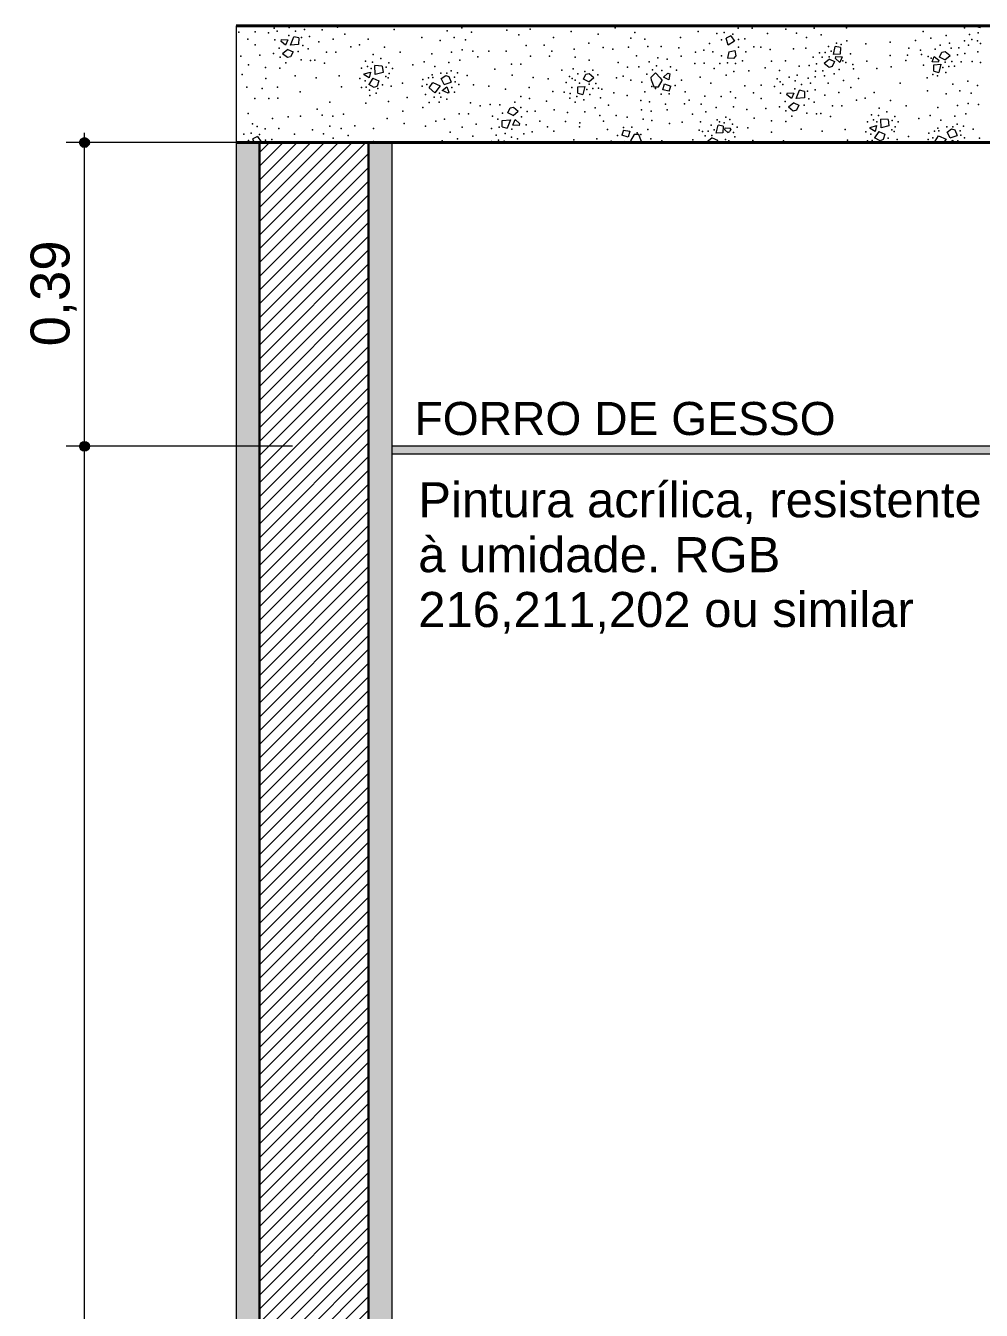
# Model space of a CAD drawing. Header units: metres. Extents: x -1.9 to 95.3, y -2.2 to 2.5.
# Drawn here: x 16.327 to 17.554, y -0.064 to 1.585 of the extents above; entities that cross this region are included whole.
import ezdxf

# ---------------------------------------------------------------- set-up
doc = ezdxf.new("R2010")
doc.units = ezdxf.units.M
doc.header["$MEASUREMENT"] = 0
for name, color, linetype in [('COTAS CORTE', 7, 'Continuous'), ('FORRO.EXEC', 7, 'Continuous'), ('LAJES.EST', 7, 'Continuous'), ('PAREDE CONSTRUIR', 7, 'Continuous')]:
    doc.layers.add(name, color=color, linetype=linetype)
for name, color, linetype, lineweight, true_color in [('COTAS CORTE_Caneta_No__25', 7, 'Continuous', 13, 0x982312), ('LAJES.EST_Caneta_No__97', 7, 'Continuous', 13, 0x6b6b6b), ('NOTAS-EXECUTIVO.ARQ_Caneta_No__12', 7, 'Continuous', 0, 0x030303)]:
    doc.layers.add(name, color=color, linetype=linetype, lineweight=lineweight, true_color=true_color)
for name, color, linetype, lineweight in [('FORRO.EXEC_Caneta_No__241', 7, 'Continuous', 13), ('LAJES.EST_Caneta_No__1', 7, 'Continuous', 40), ('LAJES.EST_Caneta_No__241', 7, 'Continuous', 13), ('NOTAS-EXECUTIVO.ARQ_Caneta_No__1', 7, 'Continuous', 40), ('PAREDE CONSTRUIR_Caneta_No__241', 7, 'Continuous', 13), ('PAREDE CONSTRUIR_Caneta_No__3', 7, 'Continuous', 30)]:
    doc.layers.add(name, color=color, linetype=linetype, lineweight=lineweight)
doc.styles.add('GENERATED_STYLE_1', font='arial.ttf')
doc.dimstyles.new('GENERATED_STYLE__2', dxfattribs={"dimtxt": 0.05, "dimasz": 0.02375, "dimexe": 0.18, "dimexo": 0.267183, "dimgap": 0, "dimtad": 1, "dimzin": 0, "dimdsep": 46, "dimtxsty": 'GENERATED_STYLE_1', "dimblk": 'ARROWHEAD_11', "dimblk1": 'ARROWHEAD_11', "dimblk2": 'ARROWHEAD_11', "dimcen": 0.09, "dimclrd": 256, "dimclre": 256, "dimclrt": 256, "dimadec": 0, "dimazin": 0, "dimtfac": 1, "dimtdec": 4, "dimtmove": 0, "dimatfit": 3, "dimfxl": 0, "dimtolj": 1, "dimtzin": 0, "dimarcsym": 0})

# ---------------------------------------------------------------- blocks, each defined once
blk = doc.blocks.new('*X65', base_point=(-35.7534, -2.115))
at = {"layer": 'LAJES.EST_Caneta_No__241', "color": 7, "linetype": 'Continuous', "lineweight": 13}
for p, q in [((17.5464, 1.5842), (17.5465, 1.585)), ((17.5464, 1.5842), (17.5529, 1.5828)), ((17.5538, 1.585), (17.5529, 1.5828)), ((16.6549, 1.5647), (16.6556, 1.5674)), ((16.6556, 1.5674), (16.6636, 1.567)), ((16.6636, 1.567), (16.6607, 1.56)), ((16.6668, 1.5601), (16.6711, 1.5707)), ((16.6776, 1.5693), (16.6711, 1.5707)), ((16.6776, 1.5693), (16.6773, 1.561)), ((17.2325, 1.5719), (17.2265, 1.5691)), ((17.2292, 1.5602), (17.2265, 1.5691)), ((17.2325, 1.5719), (17.2373, 1.5651)), ((16.6607, 1.56), (16.6549, 1.5647)), ((16.6635, 1.5545), (16.6567, 1.549)), ((16.6635, 1.5545), (16.6702, 1.5513)), ((16.6773, 1.561), (16.6668, 1.5601)), ((16.6702, 1.5513), (16.6671, 1.545)), ((17.2302, 1.5516), (17.2281, 1.5431)), ((17.2373, 1.5651), (17.2292, 1.5602)), ((17.2302, 1.5516), (17.2375, 1.5531)), ((17.2375, 1.5531), (17.2389, 1.5462)), ((17.3643, 1.548), (17.3668, 1.5583)), ((17.3733, 1.5569), (17.3668, 1.5583)), ((17.3733, 1.5569), (17.373, 1.5485)), ((17.5006, 1.5445), (17.5037, 1.5508)), ((17.5037, 1.5508), (17.5077, 1.5519)), ((17.5077, 1.5519), (17.5141, 1.5468)), ((16.663, 1.544), (16.6567, 1.549)), ((16.6671, 1.545), (16.663, 1.544)), ((17.2362, 1.5429), (17.2281, 1.5431)), ((17.2389, 1.5462), (17.2362, 1.5429)), ((17.3592, 1.5421), (17.3524, 1.5365)), ((17.3587, 1.5315), (17.3524, 1.5365)), ((17.3592, 1.5421), (17.3659, 1.5389)), ((17.3659, 1.5389), (17.3628, 1.5325)), ((17.373, 1.5485), (17.3643, 1.548)), ((17.3669, 1.5427), (17.3675, 1.5453)), ((17.3726, 1.5379), (17.3669, 1.5427)), ((17.3675, 1.5453), (17.3755, 1.545)), ((17.3755, 1.545), (17.3726, 1.5379)), ((17.491, 1.5384), (17.4938, 1.5454)), ((17.499, 1.538), (17.491, 1.5384)), ((17.4932, 1.5265), (17.4935, 1.5348)), ((17.4935, 1.5348), (17.5022, 1.5354)), ((17.4938, 1.5454), (17.4996, 1.5407)), ((17.4996, 1.5407), (17.499, 1.538)), ((17.5022, 1.5354), (17.4997, 1.5251)), ((17.5073, 1.5413), (17.5006, 1.5445)), ((17.5073, 1.5413), (17.5141, 1.5468)), ((16.7617, 1.5217), (16.7618, 1.523)), ((16.7682, 1.5179), (16.7617, 1.5217)), ((16.7618, 1.523), (16.7699, 1.5253)), ((16.7728, 1.5176), (16.7675, 1.5097)), ((16.7699, 1.5253), (16.7682, 1.5179)), ((16.7728, 1.5176), (16.7804, 1.5142)), ((16.7757, 1.5223), (16.7754, 1.5337)), ((16.7849, 1.5332), (16.7754, 1.5337)), ((16.7859, 1.5249), (16.7757, 1.5223)), ((16.7849, 1.5332), (16.7859, 1.5249)), ((16.8606, 1.5171), (16.8664, 1.5211)), ((16.8664, 1.5211), (16.8705, 1.5199)), ((16.8705, 1.5199), (16.8735, 1.5124)), ((17.0433, 1.5162), (17.0464, 1.5226)), ((17.0464, 1.5226), (17.0505, 1.5236)), ((17.05, 1.513), (17.0568, 1.5186)), ((17.0505, 1.5236), (17.0568, 1.5186)), ((17.1301, 1.5189), (17.1359, 1.5245)), ((17.1306, 1.5147), (17.1301, 1.5189)), ((17.1359, 1.5245), (17.142, 1.5182)), ((17.142, 1.5182), (17.1442, 1.5147)), ((17.1463, 1.5191), (17.1518, 1.5242)), ((17.1529, 1.5153), (17.1463, 1.5191)), ((17.1518, 1.5242), (17.1543, 1.5231)), ((17.1543, 1.5231), (17.1529, 1.5153)), ((17.3628, 1.5325), (17.3587, 1.5315)), ((17.4932, 1.5265), (17.4997, 1.5251)), ((16.7745, 1.5058), (16.7675, 1.5097)), ((16.7784, 1.5075), (16.7745, 1.5058)), ((16.7804, 1.5142), (16.7784, 1.5075)), ((16.8452, 1.5052), (16.8496, 1.5122)), ((16.8452, 1.5052), (16.8522, 1.4988)), ((16.8496, 1.5122), (16.8591, 1.5078)), ((16.8591, 1.5078), (16.8522, 1.4988)), ((16.8643, 1.5096), (16.8606, 1.5171)), ((16.8618, 1.5018), (16.8678, 1.5065)), ((16.8695, 1.4985), (16.8618, 1.5018)), ((16.8643, 1.5096), (16.8735, 1.5124)), ((16.8678, 1.5065), (16.8704, 1.4995)), ((17.0359, 1.4982), (17.0362, 1.5066)), ((17.0362, 1.5066), (17.0449, 1.5071)), ((17.0449, 1.5071), (17.0424, 1.4968)), ((17.05, 1.513), (17.0433, 1.5162)), ((17.1306, 1.5147), (17.1336, 1.5064)), ((17.1336, 1.5064), (17.1396, 1.5067)), ((17.1396, 1.5067), (17.1442, 1.5147)), ((17.1451, 1.5025), (17.1472, 1.5102)), ((17.1533, 1.5011), (17.1451, 1.5025)), ((17.1472, 1.5102), (17.1556, 1.5073)), ((17.1533, 1.5011), (17.1556, 1.5073)), ((17.3166, 1.4915), (17.3209, 1.5021)), ((17.3274, 1.5007), (17.3209, 1.5021)), ((16.8704, 1.4995), (16.8695, 1.4985)), ((17.0359, 1.4982), (17.0424, 1.4968)), ((17.3047, 1.4961), (17.3054, 1.4988)), ((17.3105, 1.4914), (17.3047, 1.4961)), ((17.3054, 1.4988), (17.3134, 1.4984)), ((17.3133, 1.4859), (17.3065, 1.4804)), ((17.3134, 1.4984), (17.3105, 1.4914)), ((17.3133, 1.4859), (17.32, 1.4828)), ((17.3271, 1.4924), (17.3166, 1.4915)), ((17.3274, 1.5007), (17.3271, 1.4924)), ((16.9461, 1.473), (16.9492, 1.4794)), ((16.9528, 1.4698), (16.9461, 1.473)), ((16.9492, 1.4794), (16.9533, 1.4804)), ((16.9528, 1.4698), (16.9596, 1.4754)), ((16.9533, 1.4804), (16.9596, 1.4754)), ((17.3128, 1.4754), (17.3065, 1.4804)), ((17.3169, 1.4764), (17.3128, 1.4754)), ((17.32, 1.4828), (17.3169, 1.4764)), ((16.9387, 1.455), (16.939, 1.4633)), ((16.9387, 1.455), (16.9452, 1.4536)), ((16.939, 1.4633), (16.9495, 1.4643)), ((16.9495, 1.4643), (16.9452, 1.4536)), ((16.9527, 1.4573), (16.9556, 1.4644)), ((16.9607, 1.457), (16.9527, 1.4573)), ((16.9556, 1.4644), (16.9613, 1.4596)), ((16.9613, 1.4596), (16.9607, 1.457)), ((17.2138, 1.4471), (17.2163, 1.4574)), ((17.2228, 1.4559), (17.2163, 1.4574)), ((17.2228, 1.4559), (17.2225, 1.4476)), ((17.2247, 1.4513), (17.2254, 1.4539)), ((17.2254, 1.4539), (17.2317, 1.4536)), ((17.2327, 1.452), (17.2315, 1.449)), ((17.2327, 1.452), (17.2317, 1.4536)), ((17.4115, 1.4531), (17.4116, 1.4544)), ((17.418, 1.4493), (17.4115, 1.4531)), ((17.4116, 1.4544), (17.4197, 1.4567)), ((17.4197, 1.4567), (17.418, 1.4493)), ((17.4255, 1.4537), (17.4252, 1.4651)), ((17.4347, 1.4646), (17.4252, 1.4651)), ((17.4357, 1.4563), (17.4255, 1.4537)), ((17.4347, 1.4646), (17.4357, 1.4563)), ((17.5104, 1.4485), (17.5162, 1.4525)), ((17.5162, 1.4525), (17.5203, 1.4513)), ((16.6248, 1.4427), (16.6187, 1.4399)), ((16.6202, 1.435), (16.6187, 1.4399)), ((16.6248, 1.4427), (16.6295, 1.4359)), ((16.6295, 1.4359), (16.6281, 1.435)), ((17.0948, 1.4508), (17.0925, 1.4446)), ((17.1009, 1.4417), (17.0925, 1.4446)), ((17.0948, 1.4508), (17.103, 1.4494)), ((17.0949, 1.435), (17.0952, 1.4366)), ((17.0952, 1.4366), (17.098, 1.435)), ((17.103, 1.4494), (17.1009, 1.4417)), ((17.1085, 1.4452), (17.1039, 1.4372)), ((17.1053, 1.435), (17.1039, 1.4372)), ((17.1145, 1.4455), (17.1085, 1.4452)), ((17.1175, 1.4372), (17.1145, 1.4455)), ((17.1175, 1.4372), (17.1177, 1.435)), ((17.2087, 1.4412), (17.2019, 1.4356)), ((17.2027, 1.435), (17.2019, 1.4356)), ((17.2087, 1.4412), (17.2154, 1.438)), ((17.2225, 1.4476), (17.2138, 1.4471)), ((17.2154, 1.438), (17.214, 1.435)), ((17.2288, 1.4479), (17.2247, 1.4513)), ((17.2288, 1.4479), (17.2315, 1.449)), ((17.4226, 1.449), (17.4173, 1.4412)), ((17.4243, 1.4372), (17.4173, 1.4412)), ((17.4226, 1.449), (17.4302, 1.4456)), ((17.4282, 1.4389), (17.4243, 1.4372)), ((17.4302, 1.4456), (17.4282, 1.4389)), ((17.495, 1.4366), (17.4994, 1.4437)), ((17.495, 1.4366), (17.4968, 1.435)), ((17.4994, 1.4437), (17.509, 1.4392)), ((17.509, 1.4392), (17.5057, 1.435)), ((17.5142, 1.441), (17.5104, 1.4485)), ((17.5139, 1.435), (17.5176, 1.4379)), ((17.5142, 1.441), (17.5233, 1.4438)), ((17.5176, 1.4379), (17.5187, 1.435)), ((17.5203, 1.4513), (17.5233, 1.4438))]:
    blk.add_line(p, q, dxfattribs=at)
for p in [(17.232, 1.5847), (17.448, 1.585), (17.4951, 1.5841), (17.543, 1.5838), (16.6006, 1.5765), (16.612, 1.5675), (16.6217, 1.5771), (16.6388, 1.5757), (16.646, 1.5817), (16.6497, 1.5781), (16.665, 1.5724), (16.6653, 1.5826), (16.6736, 1.5778), (16.681, 1.5697), (16.685, 1.5799), (16.6912, 1.5713), (16.7076, 1.5796), (16.7216, 1.5679), (16.7273, 1.5831), (16.7369, 1.5743), (16.7667, 1.5677), (16.8001, 1.5799), (16.8355, 1.5698), (16.868, 1.5786), (16.877, 1.57), (16.8871, 1.5822), (16.8996, 1.5766), (16.9447, 1.5794), (16.9603, 1.5732), (16.9747, 1.5807), (17.0047, 1.5698), (17.0274, 1.5776), (17.062, 1.5743), (17.0839, 1.5822), (17.104, 1.5689), (17.1091, 1.5763), (17.1221, 1.5675), (17.168, 1.5698), (17.1907, 1.5776), (17.2147, 1.575), (17.2242, 1.5763), (17.2351, 1.5743), (17.2422, 1.5817), (17.2426, 1.5672), (17.2507, 1.5681), (17.2599, 1.582), (17.2798, 1.5749), (17.3032, 1.5804), (17.3171, 1.5754), (17.3296, 1.5698), (17.3397, 1.5819), (17.3487, 1.5734), (17.3812, 1.5822), (17.4798, 1.5777), (17.4894, 1.5688), (17.509, 1.5724), (17.5328, 1.5822), (17.5391, 1.5737), (17.542, 1.5674), (17.5504, 1.5757), (16.6217, 1.5603), (16.6467, 1.5669), (16.6526, 1.5563), (16.6767, 1.5517), (16.6828, 1.5595), (16.6898, 1.5553), (16.7035, 1.5644), (16.7134, 1.5509), (16.7252, 1.5508), (16.7443, 1.558), (16.7554, 1.5604), (16.7877, 1.5576), (16.808, 1.5508), (16.8592, 1.5662), (16.8738, 1.5512), (16.8876, 1.5539), (16.8916, 1.5669), (16.9011, 1.5524), (16.9216, 1.5522), (16.9439, 1.5522), (16.9695, 1.5595), (16.9927, 1.5602), (17.0026, 1.5525), (17.0313, 1.555), (17.0501, 1.5626), (17.0688, 1.5569), (17.0809, 1.555), (17.1012, 1.5573), (17.1258, 1.5581), (17.1432, 1.5581), (17.1656, 1.5564), (17.187, 1.5512), (17.1977, 1.5536), (17.205, 1.562), (17.2094, 1.5513), (17.2207, 1.5667), (17.2425, 1.5573), (17.2519, 1.5513), (17.262, 1.558), (17.271, 1.5576), (17.283, 1.5544), (17.3131, 1.5554), (17.3291, 1.5563), (17.3538, 1.5506), (17.3579, 1.5583), (17.3616, 1.5522), (17.3683, 1.5626), (17.3744, 1.561), (17.3816, 1.5654), (17.4059, 1.5615), (17.4371, 1.5638), (17.461, 1.5561), (17.4698, 1.5662), (17.4763, 1.5536), (17.4949, 1.5547), (17.5014, 1.56), (17.5134, 1.5625), (17.5157, 1.5562), (17.5253, 1.5565), (17.5328, 1.5656), (17.5378, 1.5601), (17.5494, 1.5657), (17.5499, 1.5515), (17.5532, 1.5623), (16.6033, 1.5459), (16.6129, 1.5349), (16.6278, 1.5473), (16.6452, 1.5495), (16.6535, 1.5444), (16.6611, 1.5374), (16.6806, 1.5412), (16.6927, 1.5404), (16.6984, 1.5409), (16.7107, 1.5368), (16.7634, 1.5393), (16.7724, 1.5383), (16.7731, 1.5479), (16.7832, 1.5429), (16.7934, 1.5372), (16.8243, 1.5346), (16.8388, 1.5384), (16.8486, 1.5487), (16.8705, 1.5376), (16.8846, 1.5406), (16.9075, 1.5449), (16.951, 1.5355), (16.9629, 1.5356), (16.9752, 1.5459), (16.9996, 1.5459), (17.0326, 1.5448), (17.0505, 1.5409), (17.0878, 1.5378), (17.1116, 1.5465), (17.1275, 1.5386), (17.1386, 1.5437), (17.1507, 1.5419), (17.1688, 1.5457), (17.1863, 1.5366), (17.1983, 1.5367), (17.2186, 1.5365), (17.2204, 1.5465), (17.2284, 1.5375), (17.2386, 1.5365), (17.2474, 1.54), (17.2847, 1.5395), (17.3027, 1.5399), (17.3334, 1.534), (17.3382, 1.5448), (17.3428, 1.536), (17.3466, 1.5502), (17.3499, 1.5444), (17.3587, 1.5451), (17.3764, 1.5399), (17.3805, 1.5379), (17.3863, 1.5489), (17.3892, 1.5352), (17.4072, 1.5395), (17.4373, 1.5468), (17.4574, 1.5403), (17.4594, 1.5472), (17.4773, 1.5481), (17.4802, 1.5344), (17.486, 1.5454), (17.4901, 1.5434), (17.5078, 1.5383), (17.5166, 1.5389), (17.5237, 1.5474), (17.5283, 1.5386), (17.533, 1.5493), (17.5425, 1.5389), (17.5532, 1.5378), (16.6048, 1.5224), (16.635, 1.5314), (16.6532, 1.5305), (16.673, 1.5206), (16.6998, 1.5182), (16.7297, 1.5205), (16.7582, 1.5303), (16.7659, 1.5328), (16.7704, 1.5302), (16.7896, 1.5198), (16.79, 1.5317), (16.7926, 1.5179), (16.7937, 1.5236), (16.7978, 1.53), (16.8444, 1.5181), (16.8488, 1.5219), (16.85, 1.5185), (16.8525, 1.5324), (16.8602, 1.5239), (16.8679, 1.5239), (16.8733, 1.5271), (16.8775, 1.5187), (16.8816, 1.5244), (16.8941, 1.5209), (16.9296, 1.529), (16.9516, 1.5214), (16.9785, 1.5183), (17.0154, 1.5281), (17.0253, 1.5197), (17.0301, 1.5298), (17.036, 1.5232), (17.045, 1.5263), (17.0553, 1.5277), (17.0618, 1.5218), (17.0856, 1.5179), (17.0941, 1.5201), (17.0997, 1.5318), (17.1142, 1.5321), (17.1248, 1.5226), (17.1318, 1.5283), (17.1371, 1.5333), (17.1438, 1.5276), (17.155, 1.532), (17.1627, 1.5278), (17.1931, 1.519), (17.211, 1.53), (17.2264, 1.5216), (17.2365, 1.5262), (17.2559, 1.527), (17.2768, 1.5307), (17.2953, 1.5273), (17.3074, 1.5188), (17.3177, 1.5214), (17.3204, 1.533), (17.3318, 1.5175), (17.341, 1.5193), (17.3412, 1.5268), (17.3508, 1.5271), (17.3531, 1.5208), (17.3651, 1.5234), (17.3716, 1.5286), (17.3902, 1.5298), (17.4203, 1.5299), (17.4386, 1.532), (17.4849, 1.518), (17.4921, 1.5224), (17.4981, 1.5208), (17.5049, 1.5312), (17.5086, 1.525), (17.5126, 1.5328), (17.5199, 1.5331), (16.6111, 1.5062), (16.6304, 1.5045), (16.6352, 1.5171), (16.6503, 1.5059), (16.7327, 1.5066), (16.7562, 1.5171), (16.7583, 1.5058), (16.7627, 1.5144), (16.7642, 1.5061), (16.7683, 1.5023), (16.7791, 1.5043), (16.785, 1.5092), (16.7963, 1.5074), (16.8108, 1.5114), (16.8361, 1.5074), (16.8371, 1.5158), (16.8421, 1.5095), (16.8742, 1.5058), (16.8783, 1.5131), (16.8831, 1.5097), (16.9021, 1.5091), (16.9216, 1.5075), (16.9432, 1.5037), (16.9737, 1.5057), (16.9978, 1.5166), (17.0211, 1.512), (17.0285, 1.5056), (17.0287, 1.5172), (17.0328, 1.5152), (17.0383, 1.5113), (17.0476, 1.5029), (17.0505, 1.51), (17.0554, 1.5045), (17.0593, 1.5107), (17.0626, 1.5049), (17.067, 1.5034), (17.1041, 1.5149), (17.1184, 1.5123), (17.131, 1.5068), (17.136, 1.5043), (17.1612, 1.508), (17.1694, 1.515), (17.2067, 1.5111), (17.2504, 1.5079), (17.2715, 1.5085), (17.2886, 1.5071), (17.2921, 1.5166), (17.2959, 1.5131), (17.2995, 1.5095), (17.3149, 1.5038), (17.3151, 1.514), (17.3234, 1.5093), (17.3309, 1.5011), (17.3348, 1.5113), (17.3411, 1.5027), (17.3574, 1.511), (17.3771, 1.5145), (17.3867, 1.5057), (17.3967, 1.5172), (17.4499, 1.5113), (17.4853, 1.5012), (17.5178, 1.51), (17.5268, 1.5014), (17.5369, 1.5136), (17.5494, 1.508), (16.6212, 1.4914), (16.639, 1.4917), (16.6509, 1.4918), (16.6796, 1.4999), (16.7173, 1.4867), (16.7638, 1.4856), (16.7687, 1.4953), (16.7769, 1.4984), (16.7927, 1.4875), (16.8167, 1.4927), (16.8404, 1.4966), (16.8451, 1.4863), (16.8517, 1.4933), (16.858, 1.4868), (16.8583, 1.4983), (16.8602, 1.4934), (16.8677, 1.4906), (16.8775, 1.4996), (16.8982, 1.4859), (16.9552, 1.4869), (16.963, 1.4939), (16.9739, 1.4914), (16.996, 1.4879), (17.0041, 1.5004), (17.0183, 1.4995), (17.0256, 1.4921), (17.0262, 1.4978), (17.0327, 1.4867), (17.0348, 1.4941), (17.0436, 1.49), (17.0513, 1.4968), (17.0652, 1.4924), (17.0822, 1.4989), (17.0993, 1.4952), (17.1169, 1.4888), (17.1223, 1.5001), (17.1283, 1.4872), (17.1429, 1.4972), (17.1532, 1.4976), (17.1732, 1.4846), (17.1738, 1.5002), (17.1789, 1.4894), (17.199, 1.4947), (17.2203, 1.4939), (17.2321, 1.5001), (17.2385, 1.4924), (17.2619, 1.499), (17.2716, 1.4917), (17.2965, 1.4983), (17.3024, 1.4877), (17.3326, 1.4909), (17.3396, 1.4867), (17.3534, 1.4958), (17.3714, 1.4993), (17.3941, 1.4894), (17.4052, 1.4918), (17.4165, 1.4991), (17.4375, 1.489), (17.509, 1.4976), (17.5374, 1.4853), (17.5414, 1.4983), (16.6125, 1.4723), (16.68, 1.469), (16.7014, 1.4778), (16.7078, 1.4703), (16.7213, 1.4689), (16.7351, 1.4716), (16.8112, 1.4753), (16.8368, 1.4799), (16.8837, 1.4719), (16.8955, 1.4719), (16.9105, 1.4819), (16.9236, 1.4839), (16.9265, 1.469), (16.9357, 1.4832), (16.9395, 1.4726), (16.9627, 1.48), (16.9637, 1.468), (16.9711, 1.4749), (16.9811, 1.4754), (17.0056, 1.4768), (17.0229, 1.4735), (17.0451, 1.4744), (17.0582, 1.4796), (17.0643, 1.4699), (17.0754, 1.4828), (17.0855, 1.4695), (17.1179, 1.4768), (17.1302, 1.4751), (17.1488, 1.4842), (17.1509, 1.4769), (17.1833, 1.4714), (17.1944, 1.4843), (17.2005, 1.4746), (17.2136, 1.4798), (17.2358, 1.4807), (17.2531, 1.4773), (17.2776, 1.4787), (17.295, 1.4809), (17.3034, 1.4758), (17.3109, 1.4688), (17.3266, 1.4831), (17.3304, 1.4726), (17.3425, 1.4718), (17.3483, 1.4723), (17.3605, 1.4682), (17.3632, 1.4823), (17.375, 1.4822), (17.4132, 1.4707), (17.4222, 1.4697), (17.4229, 1.4793), (17.433, 1.4743), (17.4432, 1.4686), (17.4578, 1.4822), (17.4886, 1.4698), (17.4984, 1.4801), (17.5203, 1.469), (17.5236, 1.4826), (17.5344, 1.472), (17.5509, 1.4838), (16.6181, 1.4588), (16.6243, 1.4556), (16.6344, 1.4525), (16.6438, 1.466), (16.6521, 1.4528), (16.6639, 1.4679), (16.7173, 1.4559), (16.732, 1.4528), (16.7498, 1.4565), (16.7734, 1.453), (16.791, 1.4659), (16.8129, 1.4594), (16.8402, 1.4558), (16.8535, 1.4624), (16.8646, 1.4648), (16.8873, 1.4549), (16.9054, 1.4584), (16.925, 1.453), (16.9335, 1.4648), (16.9352, 1.4547), (16.9512, 1.452), (16.9695, 1.4575), (16.9872, 1.4624), (16.9969, 1.4552), (17.0202, 1.4618), (17.0384, 1.455), (17.0385, 1.4602), (17.0692, 1.4625), (17.0743, 1.4517), (17.0949, 1.4543), (17.0993, 1.4677), (17.1052, 1.4547), (17.1198, 1.4648), (17.1258, 1.4518), (17.1312, 1.4631), (17.1537, 1.4595), (17.17, 1.4612), (17.1935, 1.4617), (17.2074, 1.4574), (17.2151, 1.4642), (17.2179, 1.4616), (17.2239, 1.4601), (17.226, 1.4674), (17.2311, 1.4644), (17.2347, 1.4587), (17.2405, 1.4547), (17.2546, 1.4538), (17.2627, 1.4663), (17.2848, 1.4628), (17.3031, 1.4619), (17.3228, 1.452), (17.3795, 1.4519), (17.408, 1.4617), (17.4157, 1.4643), (17.4202, 1.4616), (17.4398, 1.4631), (17.4435, 1.455), (17.4476, 1.4614), (17.4741, 1.466), (17.4986, 1.4533), (17.5023, 1.4638), (17.51, 1.4553), (17.5177, 1.4553), (17.5231, 1.4585), (17.5314, 1.4558), (17.5439, 1.4523), (16.607, 1.4459), (16.6129, 1.4376), (16.6164, 1.4471), (16.6273, 1.4451), (16.6348, 1.438), (16.6429, 1.4389), (16.6721, 1.4457), (16.6954, 1.4512), (16.7093, 1.4462), (16.7218, 1.4406), (16.7409, 1.4442), (16.7738, 1.4362), (16.862, 1.437), (16.872, 1.4485), (16.8817, 1.4396), (16.9013, 1.4432), (16.9251, 1.4365), (16.9313, 1.4445), (16.9343, 1.4382), (16.9416, 1.4366), (16.9427, 1.4465), (16.951, 1.4418), (16.9586, 1.4396), (16.9666, 1.4462), (16.9775, 1.4486), (17.0053, 1.4495), (17.0308, 1.4385), (17.0604, 1.4399), (17.0787, 1.4369), (17.0869, 1.444), (17.1121, 1.4476), (17.1171, 1.4451), (17.1297, 1.4396), (17.144, 1.437), (17.1838, 1.4386), (17.1917, 1.4508), (17.1961, 1.4493), (17.1994, 1.4435), (17.2034, 1.4496), (17.2082, 1.4442), (17.2111, 1.4513), (17.2259, 1.439), (17.23, 1.437), (17.2358, 1.448), (17.2376, 1.4422), (17.2609, 1.4376), (17.2802, 1.4359), (17.285, 1.4485), (17.3001, 1.4373), (17.3497, 1.4496), (17.3825, 1.438), (17.406, 1.4486), (17.4081, 1.4372), (17.4125, 1.4458), (17.414, 1.4375), (17.4289, 1.4357), (17.4348, 1.4406), (17.4394, 1.4512), (17.4424, 1.4493), (17.4461, 1.4388), (17.4606, 1.4428), (17.4859, 1.4388), (17.487, 1.4472), (17.4919, 1.4409), (17.4942, 1.4495), (17.4998, 1.4499), (17.524, 1.4372), (17.5273, 1.4501), (17.5281, 1.4445), (17.5329, 1.4411), (17.5519, 1.4405)]:
    blk.add_point(p, dxfattribs=at)
blk = doc.blocks.new('*D68', base_point=(-35.7534, -2.115))
at = {"layer": 'COTAS CORTE_Caneta_No__25', "linetype": 'Continuous', "lineweight": 13, "true_color": 0x982312}
for points in [[(16.3962, 1.045), (16.3967, 1.0426), (16.398, 1.0406), (16.4001, 1.0392), (16.4024, 1.0387), (16.4048, 1.0392), (16.4069, 1.0406), (16.4082, 1.0426), (16.4087, 1.045), (16.4082, 1.0474), (16.4069, 1.0494), (16.4048, 1.0508), (16.4024, 1.0513), (16.4001, 1.0508), (16.398, 1.0494), (16.3967, 1.0474)], [(16.3962, -2.115), (16.3967, -2.1174), (16.398, -2.1194), (16.4001, -2.1208), (16.4024, -2.1213), (16.4048, -2.1208), (16.4069, -2.1194), (16.4082, -2.1174), (16.4087, -2.115), (16.4082, -2.1126), (16.4069, -2.1106), (16.4048, -2.1092), (16.4024, -2.1088), (16.4001, -2.1092), (16.398, -2.1106), (16.3967, -2.1126)]]:
    blk.add_hatch(color=24, dxfattribs=at).paths.add_polyline_path(points)
at = {"layer": 'COTAS CORTE_Caneta_No__25', "color": 24, "linetype": 'Continuous', "lineweight": 13, "true_color": 0x982312}
for p, q in [((16.3962, 1.045), (16.379, 1.045)), ((16.6696, 1.045), (16.4087, 1.045)), ((16.4024, -2.1088), (16.4024, 1.0387)), ((16.3962, -2.115), (16.379, -2.115)), ((16.4024, -2.1275), (16.4024, -2.1213)), ((16.6696, -2.115), (16.4087, -2.115))]:
    blk.add_line(p, q, dxfattribs=at)
for centre in [(16.4024, 1.045), (16.4024, -2.115)]:
    blk.add_circle(centre, 0.00625, dxfattribs=at)
at = {"layer": 'COTAS CORTE_Caneta_No__25', "color": 24, "lineweight": 13, "true_color": 0x982312, "insert": (16.3924, -0.6017), "char_height": 0.05, "attachment_point": 7, "rotation": 90, "style": 'GENERATED_STYLE_1'}
blk.add_mtext('\\A1;{\\pql;\\fArial|b0|i0|c0|p0;\\W1.000000;3,16}', dxfattribs=at)
blk = doc.blocks.new('ARROWHEAD_11')
at = {"color": 0, "linetype": 'Continuous', "lineweight": 0}
blk.add_line((0, 0), (-1, 0), dxfattribs=at)
at = {"color": 0, "linetype": 'Continuous', "lineweight": 0, "const_width": 0.25, "flags": 128}
blk.add_lwpolyline([(-0.125, 0, 1), (0.125, 0, 1)], format="xyb", close=True, dxfattribs=at)
blk = doc.blocks.new('*D69', base_point=(-35.7534, -2.115))
at = {"layer": 'COTAS CORTE_Caneta_No__25', "linetype": 'Continuous', "lineweight": 13, "true_color": 0x982312}
for points in [[(16.3962, 1.435), (16.3967, 1.4326), (16.398, 1.4306), (16.4001, 1.4292), (16.4024, 1.4287), (16.4048, 1.4292), (16.4069, 1.4306), (16.4082, 1.4326), (16.4087, 1.435), (16.4082, 1.4374), (16.4069, 1.4394), (16.4048, 1.4408), (16.4024, 1.4412), (16.4001, 1.4408), (16.398, 1.4394), (16.3967, 1.4374)], [(16.3962, 1.045), (16.3967, 1.0426), (16.398, 1.0406), (16.4001, 1.0392), (16.4024, 1.0387), (16.4048, 1.0392), (16.4069, 1.0406), (16.4082, 1.0426), (16.4087, 1.045), (16.4082, 1.0474), (16.4069, 1.0494), (16.4048, 1.0508), (16.4024, 1.0512), (16.4001, 1.0508), (16.398, 1.0494), (16.3967, 1.0474)]]:
    blk.add_hatch(color=24, dxfattribs=at).paths.add_polyline_path(points)
at = {"layer": 'COTAS CORTE_Caneta_No__25', "color": 24, "linetype": 'Continuous', "lineweight": 13, "true_color": 0x982312}
for p, q in [((16.3962, 1.435), (16.379, 1.435)), ((16.4024, 1.4412), (16.4024, 1.4475)), ((16.6696, 1.435), (16.4087, 1.435)), ((16.4024, 1.0512), (16.4024, 1.4287)), ((16.3962, 1.045), (16.379, 1.045)), ((16.6696, 1.045), (16.4087, 1.045))]:
    blk.add_line(p, q, dxfattribs=at)
for centre in [(16.4024, 1.435), (16.4024, 1.045)]:
    blk.add_circle(centre, 0.00625, dxfattribs=at)
at = {"layer": 'COTAS CORTE_Caneta_No__25', "color": 24, "lineweight": 13, "true_color": 0x982312, "insert": (16.3924, 1.1733), "char_height": 0.05, "attachment_point": 7, "rotation": 90, "style": 'GENERATED_STYLE_1'}
blk.add_mtext('\\A1;{\\pql;\\fArial|b0|i0|c0|p0;\\W1.000000;0,39}', dxfattribs=at)

msp = doc.modelspace()

# ---------------------------------------------------------------- hatches: boundary and pattern name
at = {"layer": 'FORRO.EXEC', "linetype": 'Continuous', "lineweight": 0, "true_color": 0xffffff}
msp.add_hatch(color=7, dxfattribs=at).paths.add_polyline_path([(20.8472, 1.045), (16.7972, 1.045), (16.7972, 1.035), (20.8472, 1.035)])
at = {"layer": 'PAREDE CONSTRUIR', "linetype": 'Continuous', "lineweight": 0, "true_color": 0xffffff}
for points in [[(16.5972, 1.435), (16.5972, -2.115), (16.6272, -2.115), (16.6272, 1.435)], [(16.7672, -2.115), (16.7972, -2.115), (16.7972, 1.435), (16.7672, 1.435)]]:
    msp.add_hatch(color=7, dxfattribs=at).paths.add_polyline_path(points)
at = {"layer": 'PAREDE CONSTRUIR', "linetype": 'Continuous', "lineweight": 0, "true_color": 0x000000}
h = msp.add_hatch(dxfattribs=at)
h.set_pattern_fill('common_brick_0005', color=18, style=0, pattern_type=2)
h.set_pattern_definition([(45, (-35.753368, -2.115), (-0.0088388348, 0.0088388348), [])])
h.paths.add_polyline_path([(16.6272, 1.435), (16.6272, -2.115), (16.7672, -2.115), (16.7672, 1.435)])

# ---------------------------------------------------------------- linework, layer by layer
at = {"layer": 'FORRO.EXEC_Caneta_No__241', "color": 7, "linetype": 'Continuous', "lineweight": 13}
for p, q in [((20.8472, 1.045), (16.7972, 1.045)), ((20.8472, 1.035), (16.7972, 1.035))]:
    msp.add_line(p, q, dxfattribs=at)
at = {"layer": 'LAJES.EST_Caneta_No__1', "color": 7, "linetype": 'Continuous', "lineweight": 40}
for p, q in [((20.8472, 1.585), (16.5972, 1.585)), ((20.8472, 1.435), (16.7972, 1.435))]:
    msp.add_line(p, q, dxfattribs=at)
at = {"layer": 'LAJES.EST_Caneta_No__1', "color": 7, "linetype": 'Continuous', "lineweight": 40, "flags": 128}
msp.add_lwpolyline([(16.7972, 1.435), (16.7672, 1.435), (16.6272, 1.435), (16.5972, 1.435)], dxfattribs=at)
at = {"layer": 'LAJES.EST_Caneta_No__97', "color": 251, "linetype": 'Continuous', "lineweight": 13, "true_color": 0x6b6b6b}
msp.add_line((16.5972, 1.585), (16.5972, 1.435), dxfattribs=at)
at = {"layer": 'PAREDE CONSTRUIR_Caneta_No__241', "color": 7, "linetype": 'Continuous', "lineweight": 13}
for p, q in [((16.5972, 1.435), (16.5972, 1.045)), ((16.7972, 1.435), (16.7972, 1.045)), ((16.5972, 1.045), (16.5972, 1.035)), ((16.7972, 1.045), (16.7972, 1.035)), ((16.7972, 1.035), (16.7972, -2.015))]:
    msp.add_line(p, q, dxfattribs=at)
at = {"layer": 'PAREDE CONSTRUIR_Caneta_No__241', "color": 7, "linetype": 'Continuous', "lineweight": 13, "flags": 128}
msp.add_lwpolyline([(16.5972, 1.035), (16.5972, 0.0355), (16.5972, 0.0255), (16.5972, -2.015)], dxfattribs=at)
at = {"layer": 'PAREDE CONSTRUIR_Caneta_No__3', "color": 7, "linetype": 'Continuous', "lineweight": 30}
for p, q in [((16.6272, 1.435), (16.6272, -2.115)), ((16.7672, 1.435), (16.7672, -2.115))]:
    msp.add_line(p, q, dxfattribs=at)

# ---------------------------------------------------------------- block references
at = {"layer": 'LAJES.EST', "lineweight": 0}
msp.add_blockref('*X65', (-35.7534, -2.115), dxfattribs=at)

# ---------------------------------------------------------------- texts
at = {"layer": 'NOTAS-EXECUTIVO.ARQ_Caneta_No__1', "color": 7, "linetype": 'Continuous', "lineweight": 40, "insert": (16.8311, 0.9988), "char_height": 0.0450325, "width": 0.74499, "attachment_point": 1, "line_spacing_factor": 0.938099, "style": 'GENERATED_STYLE_1'}
msp.add_mtext('\\A1;{\\pql;\\fArial|b0|i0|c0|p0;\\W1.000000;Pintura acrílica, resistente à umidade. RGB 216,211,202 ou similar}', dxfattribs=at)
at = {"layer": 'NOTAS-EXECUTIVO.ARQ_Caneta_No__12', "color": 18, "linetype": 'Continuous', "lineweight": 0, "true_color": 0x030303, "insert": (17.0967, 1.1019), "char_height": 0.0425, "attachment_point": 2, "style": 'GENERATED_STYLE_1'}
msp.add_mtext('\\A1;{\\pqc;\\fArial|b0|i0|c0|p0;\\W1.000000;FORRO DE \\fArial|b0|i0|c0|p0;\\W1.000000;GESSO}', dxfattribs=at)

# ---------------------------------------------------------------- dimensions: what is measured, and where the dimension line sits
at = {"layer": 'COTAS CORTE', "color": 24, "linetype": 'Continuous', "lineweight": 13, "true_color": 0x982312}
for base, p1, p2, picture, middle in [((16.4024, 1.435), (16.9763, 1.045), (16.7982, 1.435), '*D69', (16.3674, 1.238)), ((16.4024, 1.045), (16.7972, -2.115), (16.9763, 1.045), '*D68', (16.3674, -0.537))]:
    dim = msp.add_linear_dim(base=base, p1=p1, p2=p2, angle=90, dimstyle='GENERATED_STYLE__2', dxfattribs=at)
    dim.commit()
    dim.dimension.update_dxf_attribs({"geometry": picture, "text_midpoint": middle, "dimtype": 160, "text_rotation": 90})

doc.saveas('drawing.dxf')
